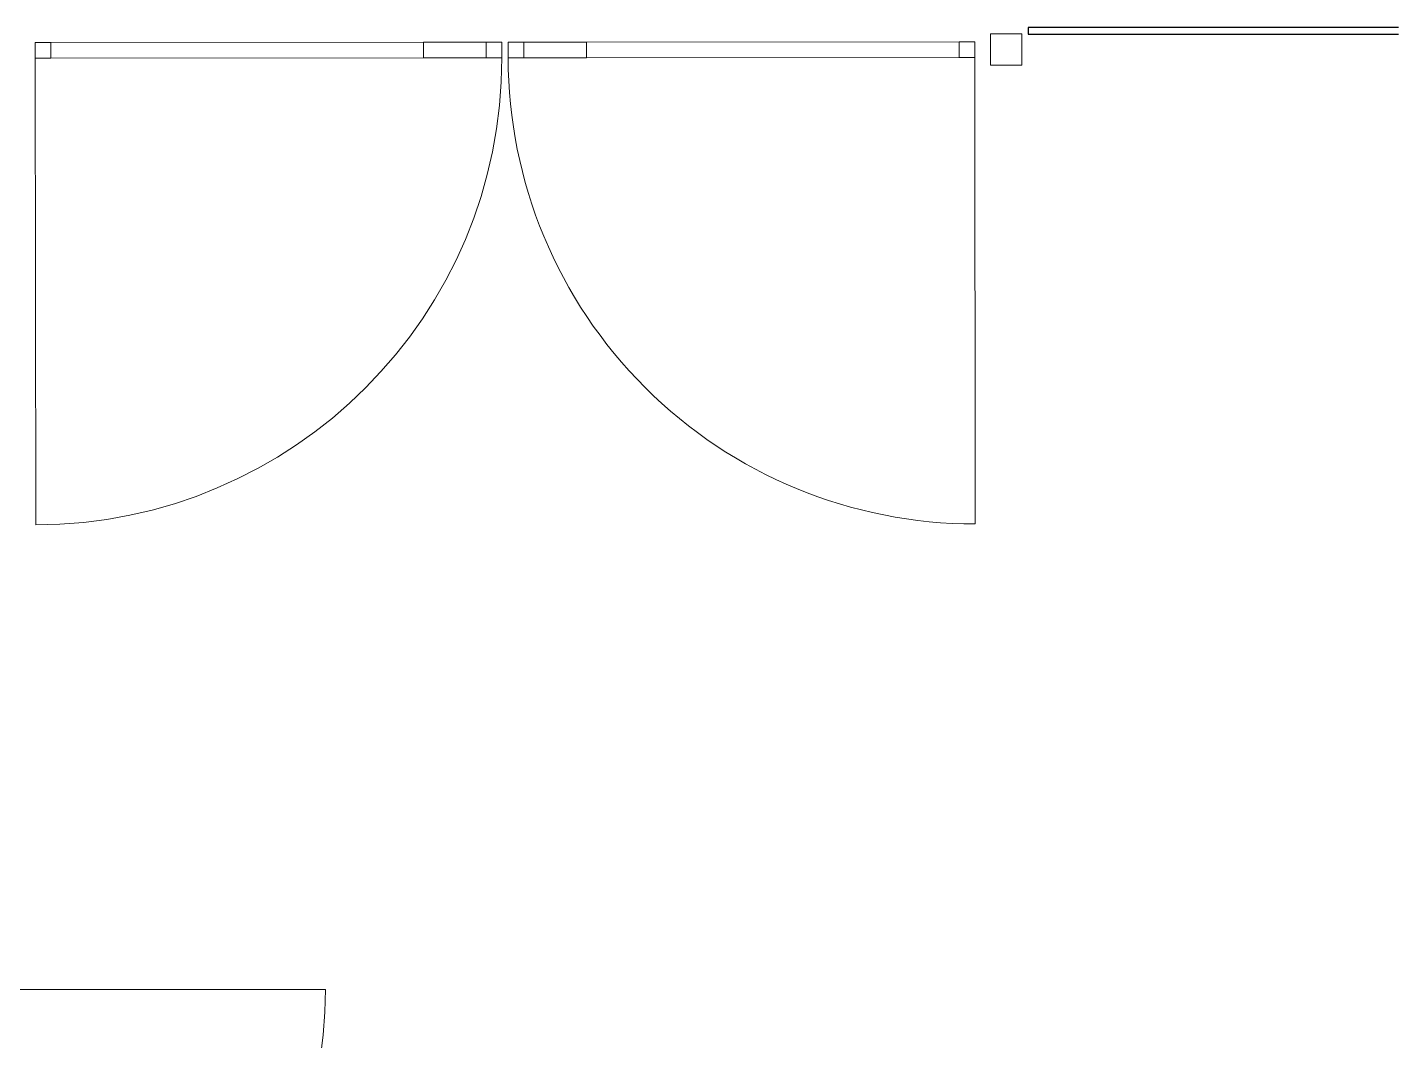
# Model space of a CAD drawing. Header units: millimetres. Extents: x 90978 to 295199, y -4084 to 97293.
# Drawn here: x 231529 to 235907, y 14928 to 18163 of the extents above; entities that cross this region are included whole.
import ezdxf

# ---------------------------------------------------------------- set-up
doc = ezdxf.new("R2010")
doc.units = ezdxf.units.MM
doc.header["$MEASUREMENT"] = 0
for name, color, linetype, lineweight in [('CSM-STL-XX-ZZ-M3-A-XXXX-00001_detached _19_04_21__rvt-1-Level 0$0$A-DOOR', 4, 'CONTINUOUS', 9), ('CSM-STL-XX-ZZ-M3-A-XXXX-00001_detached _19_04_21__rvt-1-Level 0$0$A-GLAZ-CURT', 7, 'CONTINUOUS', 9), ('CSM-STL-XX-ZZ-M3-A-XXXX-00001_detached _19_04_21__rvt-1-Level 0$0$L-SITE', 7, 'CONTINUOUS', 9)]:
    doc.layers.add(name, color=color, linetype=linetype, lineweight=lineweight)

msp = doc.modelspace()

# ---------------------------------------------------------------- linework, layer by layer
at = {"layer": 'CSM-STL-XX-ZZ-M3-A-XXXX-00001_detached _19_04_21__rvt-1-Level 0$0$A-DOOR', "lineweight": 20}
msp.add_line((231063.8, 15091.2), (232480.8, 15091.2), dxfattribs=at)
at = {"layer": 'CSM-STL-XX-ZZ-M3-A-XXXX-00001_detached _19_04_21__rvt-1-Level 0$0$A-DOOR'}
msp.add_arc((231063.8, 15091.2), 1417, 270, 0, dxfattribs=at)
at = {"layer": 'CSM-STL-XX-ZZ-M3-A-XXXX-00001_detached _19_04_21__rvt-1-Level 0$0$A-GLAZ-CURT', "lineweight": 30}
for p, q in [((235907.2, 18163), (234724.2, 18163)), ((234724.2, 18163), (234724.2, 18141)), ((234724.2, 18141), (235907.2, 18141))]:
    msp.add_line(p, q, dxfattribs=at)
at = {"layer": 'CSM-STL-XX-ZZ-M3-A-XXXX-00001_detached _19_04_21__rvt-1-Level 0$0$L-SITE', "lineweight": 20}
for p, q in [((234604.1, 18142.4), (234704.1, 18142.5)), ((234604.2, 18042.4), (234604.1, 18142.4)), ((234704.1, 18142.5), (234704.2, 18042.5)), ((231554.2, 18064.6), (231554.2, 18114.6)), ((231554.2, 18114.6), (231604.2, 18114.6)), ((231604.2, 18114.6), (231604.2, 18064.6)), ((232994.2, 18115.9), (233044.2, 18116)), ((232994.2, 18065.9), (232994.2, 18115.9)), ((233044.2, 18116), (233044.2, 18066)), ((233064.2, 18066), (233064.2, 18116)), ((233064.2, 18116), (233114.2, 18116)), ((233114.2, 18116), (233114.2, 18066)), ((234504.2, 18117.3), (234554.2, 18117.4)), ((234504.2, 18067.3), (234504.2, 18117.3)), ((234554.2, 18117.4), (234554.2, 18067.4)), ((231604.2, 18064.6), (231554.2, 18064.6)), ((233044.2, 18066), (232994.2, 18065.9)), ((233114.2, 18066), (233064.2, 18066)), ((234554.2, 18067.4), (234504.2, 18067.3)), ((234704.2, 18042.5), (234604.2, 18042.4))]:
    msp.add_line(p, q, dxfattribs=at)
at = {"layer": 'CSM-STL-XX-ZZ-M3-A-XXXX-00001_detached _19_04_21__rvt-1-Level 0$0$L-SITE'}
for p, q in [((232794.2, 18115.7), (231604.2, 18114.6)), ((232994.2, 18115.9), (232794.2, 18115.7)), ((232794.2, 18065.7), (232794.2, 18115.7)), ((233314.2, 18116.2), (233114.2, 18116)), ((234504.2, 18117.3), (233314.2, 18116.2)), ((233314.2, 18116.2), (233314.2, 18066.2)), ((231554.2, 18064.6), (231555.6, 16574.6)), ((231604.2, 18064.6), (232794.2, 18065.7)), ((232794.2, 18065.7), (232994.2, 18065.9)), ((233114.2, 18066), (233314.2, 18066.2)), ((233314.2, 18066.2), (234504.2, 18067.3)), ((234554.2, 18067.4), (234555.6, 16577.4))]:
    msp.add_line(p, q, dxfattribs=at)
for centre, start, end in [((231554.2, 18064.6), 270.0532, 0.0532), ((234554.2, 18067.4), 180.0532, 270.0532)]:
    msp.add_arc(centre, 1490, start, end, dxfattribs=at)

doc.saveas('drawing.dxf')
